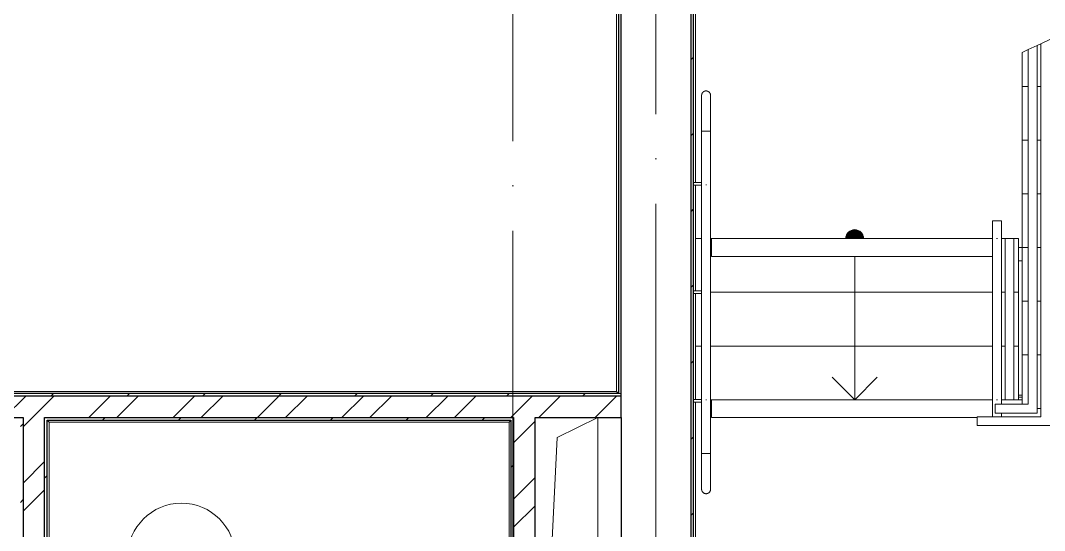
# Model space of a CAD drawing. Header units: millimetres. Extents: x -421858 to 614926, y -468665 to 141641.
# Drawn here: x -25408 to -19687, y -9467 to -6618 of the extents above; entities that cross this region are included whole.
import ezdxf

# ---------------------------------------------------------------- set-up
doc = ezdxf.new("R2010")
doc.units = ezdxf.units.MM
doc.linetypes.add('ADSK_Линия сетки', pattern=[25, 20, -2.5, 0, -2.5])
for name, color, linetype, lineweight in [('Лестницы', 252, 'Continuous', 9), ('Марки помещений', 252, 'Continuous', 20), ('Ограждение', 252, 'Continuous', 9), ('Оси', 252, 'Continuous', 9), ('Перекрытие', 252, 'Continuous', 18), ('Стены внутренние', 7, 'Continuous', 18), ('Стены наружные', 7, 'Continuous', 18), ('Стены штриховка', 252, 'Continuous', 9), ('Стрелки вверх', 252, 'Continuous', 18)]:
    doc.layers.add(name, color=color, linetype=linetype, lineweight=lineweight)

# ---------------------------------------------------------------- blocks, each defined once
blk = doc.blocks.new('1 этаж')
at = {"layer": 'Стрелки вверх', "true_color": 0x636466}
h = blk.add_hatch(color=251, dxfattribs=at)
edge = h.paths.add_edge_path()
edge.add_arc((-20747.8, -7836.7), 50, 90, 179.8309)
edge.add_line((-20797.8, -7836.6), (-20747.8, -7836.7))
edge.add_line((-20747.8, -7836.7), (-20747.8, -7786.7))
blk.add_hatch(color=251, dxfattribs=at).paths.add_polyline_path([(-20699.3, -7836.7), (-20702.3, -7816), (-20720.8, -7794.7), (-20747.8, -7786.7), (-20774.8, -7794.7), (-20793.3, -7816), (-20796.3, -7836.7)])
h = blk.add_hatch(color=251, dxfattribs=at)
edge = h.paths.add_edge_path()
edge.add_arc((-20747.8, -7836.7), 50, 0.1691, 90)
edge.add_line((-20747.8, -7786.7), (-20747.8, -7836.7))
edge.add_line((-20747.8, -7836.7), (-20697.8, -7836.6))
at = {"color": 251, "lineweight": 18, "true_color": 0x636466}
for p, q in [((-22409, -8948.2), (-22182.8, -8836.7)), ((-22182.8, -8836.7), (-22182.8, -11346.7)), ((-22532.8, -11346.7), (-22409, -8948.2))]:
    blk.add_line(p, q, dxfattribs=at)
at = {"layer": 'Лестницы', "color": 251, "true_color": 0x636466}
for p, q in [((-19707.8, -6748.1), (-19727.8, -6757.4)), ((-19777.8, -6780.8), (-19812.8, -6797.1)), ((-19812.8, -6986.7), (-19812.8, -6797.1)), ((-19812.8, -7286.7), (-19812.8, -6986.7)), ((-19812.8, -6986.7), (-19777.8, -6986.7)), ((-19812.8, -6986.7), (-19777.8, -6986.7)), ((-19727.8, -6986.7), (-19707.8, -6986.7)), ((-19727.8, -6986.7), (-19707.8, -6986.7)), ((-19812.8, -7586.7), (-19812.8, -7286.7)), ((-19812.8, -7286.7), (-19777.8, -7286.7)), ((-19812.8, -7286.7), (-19777.8, -7286.7)), ((-19727.8, -7286.7), (-19707.8, -7286.7)), ((-19727.8, -7286.7), (-19707.8, -7286.7)), ((-19812.8, -7886.7), (-19812.8, -7586.7)), ((-19812.8, -7586.7), (-19777.8, -7586.7)), ((-19812.8, -7586.7), (-19777.8, -7586.7)), ((-19727.8, -7586.7), (-19707.8, -7586.7)), ((-19727.8, -7586.7), (-19707.8, -7586.7)), ((-21602.8, -7836.7), (-21637.8, -7836.7)), ((-21602.8, -7836.7), (-21637.8, -7836.7)), ((-21547.8, -7836.7), (-21552.8, -7836.7)), ((-21547.8, -7836.7), (-21552.8, -7836.7)), ((-19907.8, -7836.7), (-19927.8, -7836.7)), ((-19907.8, -7836.7), (-19927.8, -7836.7)), ((-19832.8, -7836.7), (-19857.8, -7836.7)), ((-19832.8, -7836.7), (-19857.8, -7836.7)), ((-19832.8, -7836.7), (-19832.8, -8136.7)), ((-19812.8, -8186.7), (-19812.8, -7886.7)), ((-19812.8, -7886.7), (-19777.8, -7886.7)), ((-19812.8, -7886.7), (-19777.8, -7886.7)), ((-19727.8, -7886.7), (-19707.8, -7886.7)), ((-19727.8, -7886.7), (-19707.8, -7886.7)), ((-19977.8, -8136.7), (-21552.8, -8136.7)), ((-19977.8, -8136.7), (-21552.8, -8136.7)), ((-19907.8, -8136.7), (-19927.8, -8136.7)), ((-19907.8, -8136.7), (-19927.8, -8136.7)), ((-19832.8, -8136.7), (-19857.8, -8136.7)), ((-19832.8, -8136.7), (-19857.8, -8136.7)), ((-19832.8, -8136.7), (-19832.8, -8436.7)), ((-19812.8, -8486.7), (-19812.8, -8186.7)), ((-19812.8, -8186.7), (-19777.8, -8186.7)), ((-19812.8, -8186.7), (-19777.8, -8186.7)), ((-19727.8, -8186.7), (-19707.8, -8186.7)), ((-19727.8, -8186.7), (-19707.8, -8186.7)), ((-21602.8, -8436.7), (-21637.8, -8436.7)), ((-21602.8, -8436.7), (-21637.8, -8436.7)), ((-19977.8, -8436.7), (-21552.8, -8436.7)), ((-19977.8, -8436.7), (-21552.8, -8436.7)), ((-19907.8, -8436.7), (-19927.8, -8436.7)), ((-19907.8, -8436.7), (-19927.8, -8436.7)), ((-19832.8, -8436.7), (-19857.8, -8436.7)), ((-19832.8, -8436.7), (-19857.8, -8436.7)), ((-19832.8, -8436.7), (-19832.8, -8736.7)), ((-19812.8, -8761.7), (-19812.8, -8486.7)), ((-19812.8, -8486.7), (-19777.8, -8486.7)), ((-19812.8, -8486.7), (-19777.8, -8486.7)), ((-19727.8, -8486.7), (-19707.8, -8486.7)), ((-19727.8, -8486.7), (-19707.8, -8486.7)), ((-21547.8, -8736.7), (-21552.8, -8736.7)), ((-21547.8, -8736.7), (-21552.8, -8736.7)), ((-19907.8, -8736.7), (-19927.8, -8736.7)), ((-19907.8, -8736.7), (-19927.8, -8736.7)), ((-19832.8, -8736.7), (-19857.8, -8736.7)), ((-19832.8, -8736.7), (-19857.8, -8736.7)), ((-19812.8, -8736.7), (-19832.8, -8736.7)), ((-19727.8, -8786.7), (-19707.8, -8786.7)), ((-19727.8, -8786.7), (-19707.8, -8786.7))]:
    blk.add_line(p, q, dxfattribs=at)
at = {"layer": 'Марки помещений', "color": 251, "true_color": 0x636466}
blk.add_circle((-24508.5, -9614.7), 300, dxfattribs=at)
at = {"layer": 'Ограждение', "color": 251, "true_color": 0x636466}
for p, q in [((-21637.8, -3566.7), (-21637.8, -7523.4)), ((-22077.8, -8691.7), (-22077.8, -5541.7)), ((-19657.8, -6724.8), (-19707.8, -6748.1)), ((-19707.8, -8786.7), (-19707.8, -6748.1)), ((-19727.8, -6757.4), (-19777.8, -6780.8)), ((-19727.8, -6757.4), (-19777.8, -6780.8)), ((-19777.8, -8761.7), (-19777.8, -6780.8)), ((-19727.8, -8811.7), (-19727.8, -6757.4)), ((-21602.8, -7236.7), (-21602.8, -7537.3)), ((-21552.8, -7236.7), (-21602.8, -7236.7)), ((-21602.8, -7236.7), (-21602.8, -7536.7)), ((-21575.5, -7236.7), (-21580.1, -7236.7)), ((-21580.1, -7236.7), (-21577.8, -7236.7)), ((-21577.8, -7236.7), (-21575.5, -7236.7)), ((-21552.8, -7537.3), (-21552.8, -7236.7)), ((-21552.8, -7236.7), (-21552.8, -7536.7)), ((-21602.8, -7523.2), (-21647.8, -7523.2)), ((-21647.8, -7538.2), (-21602.8, -7538.2)), ((-21637.8, -7537.9), (-21637.8, -8129.5)), ((-21602.8, -7536.7), (-21602.8, -8736.7)), ((-21602.8, -7543.5), (-21602.8, -8743.5)), ((-21552.8, -7536.7), (-21552.8, -8736.7)), ((-21552.8, -8743.5), (-21552.8, -7543.5)), ((-19977.8, -7736.7), (-19977.8, -7837.3)), ((-19927.8, -7736.7), (-19977.8, -7736.7)), ((-19977.8, -7736.7), (-19977.8, -7836.7)), ((-19950.5, -7736.7), (-19955.1, -7736.7)), ((-19927.8, -7837.3), (-19927.8, -7736.7)), ((-19927.8, -7736.7), (-19927.8, -7836.7)), ((-19977.8, -7836.7), (-19977.8, -8736.7)), ((-19927.8, -7836.7), (-19927.8, -8736.7)), ((-19907.8, -7836.7), (-19857.8, -7836.7)), ((-19907.8, -7836.7), (-19907.8, -8736.7)), ((-19857.8, -7836.7), (-19857.8, -8736.7)), ((-19977.8, -7843.5), (-19977.8, -8743.5)), ((-19927.8, -8743.5), (-19927.8, -7843.5)), ((-21602.8, -8129.2), (-21647.8, -8129.2)), ((-21647.8, -8144.2), (-21602.8, -8144.2)), ((-21637.8, -8144), (-21637.8, -8735.5)), ((-27527.8, -8691.7), (-22077.8, -8691.7)), ((-22067.8, -8701.7), (-22077.8, -8691.7)), ((-21602.8, -8735.3), (-21647.8, -8735.3)), ((-21647.8, -8750.3), (-21602.8, -8750.3)), ((-21637.8, -8750), (-21637.8, -10711.7)), ((-21602.8, -8736.7), (-21602.8, -9036.7)), ((-21602.8, -8743.5), (-21602.8, -9036.7)), ((-21552.8, -8736.7), (-21552.8, -9036.7)), ((-21552.8, -9036.7), (-21552.8, -8743.5)), ((-19977.8, -8736.7), (-19977.8, -8831.7)), ((-19977.8, -8743.5), (-19977.8, -8831.7)), ((-19927.8, -8736.7), (-19927.8, -8761.7)), ((-19927.8, -8761.7), (-19927.8, -8743.5)), ((-19857.8, -8736.7), (-19907.8, -8736.7)), ((-19812.8, -8711.7), (-19832.8, -8711.7)), ((-19832.8, -8721.7), (-19812.8, -8721.7)), ((-19962.8, -8761.7), (-19777.8, -8761.7)), ((-19962.8, -8811.7), (-19962.8, -8761.7)), ((-19707.8, -8831.7), (-19707.8, -8786.7)), ((-25257.8, -8851.7), (-25247.8, -8861.7)), ((-25247.8, -8861.7), (-22677.8, -8861.7)), ((-25247.8, -11321.7), (-25247.8, -8861.7)), ((-22677.8, -8861.7), (-22667.8, -8851.7)), ((-22677.8, -8861.7), (-22677.8, -11321.7)), ((-20062.8, -8831.7), (-20062.8, -8881.7)), ((-20062.8, -8831.7), (-19707.8, -8831.7)), ((-19962.8, -8811.7), (-19727.8, -8811.7)), ((-19927.8, -8831.7), (-19927.8, -8811.7)), ((-19927.8, -8811.7), (-19927.8, -8831.7)), ((-20062.8, -8881.7), (-19657.8, -8881.7)), ((-21552.8, -9036.7), (-21602.8, -9036.7)), ((-21580.1, -9036.7), (-21575.5, -9036.7)), ((-21577.8, -9036.7), (-21580.1, -9036.7)), ((-21575.5, -9036.7), (-21577.8, -9036.7))]:
    blk.add_line(p, q, dxfattribs=at)
at = {"layer": 'Ограждение', "color": 251, "true_color": 0x636466, "flags": 128}
for points in [[(-21602.8, -7036.7), (-21602.8, -7035.7), (-21602.7, -7034.7), (-21602.6, -7033.7), (-21602.5, -7032.7), (-21602.3, -7031.8), (-21602.1, -7030.8), (-21601.8, -7029.8), (-21601.5, -7028.9), (-21601.2, -7027.9), (-21600.8, -7027), (-21600.4, -7026.1), (-21600, -7025.2), (-21599.5, -7024.3), (-21599, -7023.5), (-21598.4, -7022.6), (-21597.9, -7021.8), (-21597.2, -7021), (-21596.6, -7020.2), (-21595.9, -7019.5), (-21595.2, -7018.8), (-21594.5, -7018.1), (-21593.7, -7017.5), (-21592.9, -7016.8), (-21592.1, -7016.3), (-21591.3, -7015.7), (-21590.5, -7015.2), (-21589.6, -7014.7), (-21588.7, -7014.2), (-21587.8, -7013.8), (-21586.9, -7013.4), (-21585.9, -7013.1), (-21585, -7012.8), (-21584, -7012.5), (-21583, -7012.3), (-21582.1, -7012.1), (-21581.1, -7011.9), (-21580.1, -7011.8), (-21579.1, -7011.8), (-21578.1, -7011.7), (-21577.8, -7011.7)], [(-21577.8, -7011.7), (-21576.8, -7011.8), (-21575.8, -7011.8), (-21574.8, -7011.9), (-21573.8, -7012.1), (-21572.8, -7012.2), (-21571.9, -7012.4), (-21570.9, -7012.7), (-21569.9, -7013), (-21569, -7013.3), (-21568.1, -7013.7), (-21567.2, -7014.1), (-21566.3, -7014.6), (-21565.4, -7015), (-21564.5, -7015.5), (-21563.7, -7016.1), (-21562.9, -7016.7), (-21562.1, -7017.3), (-21561.3, -7017.9), (-21560.6, -7018.6), (-21559.9, -7019.3), (-21559.2, -7020), (-21558.5, -7020.8), (-21557.9, -7021.6), (-21557.3, -7022.4), (-21556.8, -7023.2), (-21556.2, -7024.1), (-21555.8, -7024.9), (-21555.3, -7025.8), (-21554.9, -7026.7), (-21554.5, -7027.7), (-21554.2, -7028.6), (-21553.9, -7029.6), (-21553.6, -7030.5), (-21553.4, -7031.5), (-21553.2, -7032.5), (-21553, -7033.5), (-21552.9, -7034.5), (-21552.8, -7035.5), (-21552.8, -7036.5), (-21552.8, -7036.7)], [(-21602.8, -7236.7), (-21602.8, -7228.7), (-21602.8, -7220.7), (-21602.8, -7212.8), (-21602.8, -7204.9), (-21602.8, -7197), (-21602.8, -7189.2), (-21602.8, -7181.5), (-21602.8, -7173.8), (-21602.8, -7166.3), (-21602.8, -7158.8), (-21602.8, -7151.5), (-21602.8, -7144.4), (-21602.8, -7137.4), (-21602.8, -7130.5), (-21602.8, -7123.8), (-21602.8, -7117.3), (-21602.8, -7111), (-21602.8, -7104.9), (-21602.8, -7098.9), (-21602.8, -7093.3), (-21602.8, -7087.8), (-21602.8, -7082.6), (-21602.8, -7077.6), (-21602.8, -7072.9), (-21602.8, -7068.4), (-21602.8, -7064.3), (-21602.8, -7060.3), (-21602.8, -7056.7), (-21602.8, -7053.4), (-21602.8, -7050.3), (-21602.8, -7047.6), (-21602.8, -7045.1), (-21602.8, -7043), (-21602.8, -7041.2), (-21602.8, -7039.6), (-21602.8, -7038.4), (-21602.8, -7037.6), (-21602.8, -7037), (-21602.8, -7036.7), (-21602.8, -7036.7)], [(-21602.8, -7036.7), (-21602.8, -7036.9), (-21602.8, -7037.4), (-21602.8, -7038.2), (-21602.8, -7039.3), (-21602.8, -7040.7), (-21602.8, -7042.5), (-21602.8, -7044.5), (-21602.8, -7046.9), (-21602.8, -7049.6), (-21602.8, -7052.5), (-21602.8, -7055.8), (-21602.8, -7059.3), (-21602.8, -7063.2), (-21602.8, -7067.3), (-21602.8, -7071.7), (-21602.8, -7076.3), (-21602.8, -7081.2), (-21602.8, -7086.4), (-21602.8, -7091.8), (-21602.8, -7097.4), (-21602.8, -7103.2), (-21602.8, -7109.3), (-21602.8, -7115.6), (-21602.8, -7122), (-21602.8, -7128.7), (-21602.8, -7135.5), (-21602.8, -7142.5), (-21602.8, -7149.6), (-21602.8, -7156.9), (-21602.8, -7164.3), (-21602.8, -7171.8), (-21602.8, -7179.4), (-21602.8, -7187.1), (-21602.8, -7194.9), (-21602.8, -7202.7), (-21602.8, -7210.6), (-21602.8, -7218.6), (-21602.8, -7226.6), (-21602.8, -7234.6), (-21602.8, -7236.7)], [(-21552.8, -7236.7), (-21552.8, -7228.7), (-21552.8, -7220.7), (-21552.8, -7212.8), (-21552.8, -7204.9), (-21552.8, -7197), (-21552.8, -7189.2), (-21552.8, -7181.5), (-21552.8, -7173.8), (-21552.8, -7166.3), (-21552.8, -7158.8), (-21552.8, -7151.5), (-21552.8, -7144.4), (-21552.8, -7137.4), (-21552.8, -7130.5), (-21552.8, -7123.8), (-21552.8, -7117.3), (-21552.8, -7111), (-21552.8, -7104.9), (-21552.8, -7098.9), (-21552.8, -7093.3), (-21552.8, -7087.8), (-21552.8, -7082.6), (-21552.8, -7077.6), (-21552.8, -7072.9), (-21552.8, -7068.4), (-21552.8, -7064.3), (-21552.8, -7060.3), (-21552.8, -7056.7), (-21552.8, -7053.4), (-21552.8, -7050.3), (-21552.8, -7047.6), (-21552.8, -7045.1), (-21552.8, -7043), (-21552.8, -7041.2), (-21552.8, -7039.6), (-21552.8, -7038.4), (-21552.8, -7037.6), (-21552.8, -7037), (-21552.8, -7036.7), (-21552.8, -7036.7)], [(-21552.8, -7036.7), (-21552.8, -7036.9), (-21552.8, -7037.4), (-21552.8, -7038.2), (-21552.8, -7039.3), (-21552.8, -7040.7), (-21552.8, -7042.5), (-21552.8, -7044.5), (-21552.8, -7046.9), (-21552.8, -7049.6), (-21552.8, -7052.5), (-21552.8, -7055.8), (-21552.8, -7059.3), (-21552.8, -7063.2), (-21552.8, -7067.3), (-21552.8, -7071.7), (-21552.8, -7076.3), (-21552.8, -7081.2), (-21552.8, -7086.4), (-21552.8, -7091.8), (-21552.8, -7097.4), (-21552.8, -7103.2), (-21552.8, -7109.3), (-21552.8, -7115.6), (-21552.8, -7122), (-21552.8, -7128.7), (-21552.8, -7135.5), (-21552.8, -7142.5), (-21552.8, -7149.6), (-21552.8, -7156.9), (-21552.8, -7164.3), (-21552.8, -7171.8), (-21552.8, -7179.4), (-21552.8, -7187.1), (-21552.8, -7194.9), (-21552.8, -7202.7), (-21552.8, -7210.6), (-21552.8, -7218.6), (-21552.8, -7226.6), (-21552.8, -7234.6), (-21552.8, -7236.7)], [(-21602.8, -9036.7), (-21602.8, -9044.7), (-21602.8, -9052.7), (-21602.8, -9060.7), (-21602.8, -9068.6), (-21602.8, -9076.5), (-21602.8, -9084.3), (-21602.8, -9092), (-21602.8, -9099.6), (-21602.8, -9107.2), (-21602.8, -9114.6), (-21602.8, -9121.9), (-21602.8, -9129.1), (-21602.8, -9136.1), (-21602.8, -9143), (-21602.8, -9149.7), (-21602.8, -9156.2), (-21602.8, -9162.5), (-21602.8, -9168.6), (-21602.8, -9174.5), (-21602.8, -9180.2), (-21602.8, -9185.7), (-21602.8, -9190.9), (-21602.8, -9195.9), (-21602.8, -9200.6), (-21602.8, -9205), (-21602.8, -9209.2), (-21602.8, -9213.1), (-21602.8, -9216.8), (-21602.8, -9220.1), (-21602.8, -9223.1), (-21602.8, -9225.9), (-21602.8, -9228.3), (-21602.8, -9230.5), (-21602.8, -9232.3), (-21602.8, -9233.8), (-21602.8, -9235), (-21602.8, -9235.9), (-21602.8, -9236.5), (-21602.8, -9236.7), (-21602.8, -9236.7)], [(-21602.8, -9236.7), (-21602.8, -9236.6), (-21602.8, -9236.1), (-21602.8, -9235.3), (-21602.8, -9234.2), (-21602.8, -9232.7), (-21602.8, -9231), (-21602.8, -9228.9), (-21602.8, -9226.6), (-21602.8, -9223.9), (-21602.8, -9220.9), (-21602.8, -9217.7), (-21602.8, -9214.1), (-21602.8, -9210.3), (-21602.8, -9206.2), (-21602.8, -9201.8), (-21602.8, -9197.2), (-21602.8, -9192.2), (-21602.8, -9187.1), (-21602.8, -9181.7), (-21602.8, -9176.1), (-21602.8, -9170.2), (-21602.8, -9164.2), (-21602.8, -9157.9), (-21602.8, -9151.4), (-21602.8, -9144.8), (-21602.8, -9138), (-21602.8, -9131), (-21602.8, -9123.9), (-21602.8, -9116.6), (-21602.8, -9109.2), (-21602.8, -9101.7), (-21602.8, -9094.1), (-21602.8, -9086.4), (-21602.8, -9078.6), (-21602.8, -9070.7), (-21602.8, -9062.8), (-21602.8, -9054.9), (-21602.8, -9046.9), (-21602.8, -9038.9), (-21602.8, -9036.7)], [(-21552.8, -9036.7), (-21552.8, -9044.7), (-21552.8, -9052.7), (-21552.8, -9060.7), (-21552.8, -9068.6), (-21552.8, -9076.5), (-21552.8, -9084.3), (-21552.8, -9092), (-21552.8, -9099.6), (-21552.8, -9107.2), (-21552.8, -9114.6), (-21552.8, -9121.9), (-21552.8, -9129.1), (-21552.8, -9136.1), (-21552.8, -9143), (-21552.8, -9149.7), (-21552.8, -9156.2), (-21552.8, -9162.5), (-21552.8, -9168.6), (-21552.8, -9174.5), (-21552.8, -9180.2), (-21552.8, -9185.7), (-21552.8, -9190.9), (-21552.8, -9195.9), (-21552.8, -9200.6), (-21552.8, -9205), (-21552.8, -9209.2), (-21552.8, -9213.1), (-21552.8, -9216.8), (-21552.8, -9220.1), (-21552.8, -9223.1), (-21552.8, -9225.9), (-21552.8, -9228.3), (-21552.8, -9230.5), (-21552.8, -9232.3), (-21552.8, -9233.8), (-21552.8, -9235), (-21552.8, -9235.9), (-21552.8, -9236.5), (-21552.8, -9236.7), (-21552.8, -9236.7)], [(-21552.8, -9236.7), (-21552.8, -9236.6), (-21552.8, -9236.1), (-21552.8, -9235.3), (-21552.8, -9234.2), (-21552.8, -9232.7), (-21552.8, -9231), (-21552.8, -9228.9), (-21552.8, -9226.6), (-21552.8, -9223.9), (-21552.8, -9220.9), (-21552.8, -9217.7), (-21552.8, -9214.1), (-21552.8, -9210.3), (-21552.8, -9206.2), (-21552.8, -9201.8), (-21552.8, -9197.2), (-21552.8, -9192.2), (-21552.8, -9187.1), (-21552.8, -9181.7), (-21552.8, -9176.1), (-21552.8, -9170.2), (-21552.8, -9164.2), (-21552.8, -9157.9), (-21552.8, -9151.4), (-21552.8, -9144.8), (-21552.8, -9138), (-21552.8, -9131), (-21552.8, -9123.9), (-21552.8, -9116.6), (-21552.8, -9109.2), (-21552.8, -9101.7), (-21552.8, -9094.1), (-21552.8, -9086.4), (-21552.8, -9078.6), (-21552.8, -9070.7), (-21552.8, -9062.8), (-21552.8, -9054.9), (-21552.8, -9046.9), (-21552.8, -9038.9), (-21552.8, -9036.7)], [(-21577.8, -9261.7), (-21578.8, -9261.7), (-21579.8, -9261.7), (-21580.8, -9261.6), (-21581.8, -9261.4), (-21582.8, -9261.2), (-21583.7, -9261), (-21584.7, -9260.8), (-21585.7, -9260.5), (-21586.6, -9260.1), (-21587.5, -9259.8), (-21588.5, -9259.3), (-21589.3, -9258.9), (-21590.2, -9258.4), (-21591.1, -9257.9), (-21591.9, -9257.4), (-21592.7, -9256.8), (-21593.5, -9256.2), (-21594.3, -9255.5), (-21595, -9254.9), (-21595.7, -9254.1), (-21596.4, -9253.4), (-21597.1, -9252.7), (-21597.7, -9251.9), (-21598.3, -9251.1), (-21598.8, -9250.2), (-21599.4, -9249.4), (-21599.9, -9248.5), (-21600.3, -9247.6), (-21600.7, -9246.7), (-21601.1, -9245.8), (-21601.4, -9244.9), (-21601.8, -9243.9), (-21602, -9242.9), (-21602.2, -9242), (-21602.4, -9241), (-21602.6, -9240), (-21602.7, -9239), (-21602.8, -9238), (-21602.8, -9237), (-21602.8, -9236.7)], [(-21552.8, -9236.7), (-21552.8, -9237.7), (-21552.9, -9238.7), (-21553, -9239.7), (-21553.1, -9240.7), (-21553.3, -9241.7), (-21553.5, -9242.7), (-21553.8, -9243.6), (-21554.1, -9244.6), (-21554.4, -9245.5), (-21554.8, -9246.5), (-21555.2, -9247.4), (-21555.6, -9248.3), (-21556.1, -9249.2), (-21556.6, -9250), (-21557.2, -9250.8), (-21557.7, -9251.7), (-21558.4, -9252.5), (-21559, -9253.2), (-21559.7, -9254), (-21560.4, -9254.7), (-21561.1, -9255.3), (-21561.9, -9256), (-21562.7, -9256.6), (-21563.5, -9257.2), (-21564.3, -9257.8), (-21565.1, -9258.3), (-21566, -9258.8), (-21566.9, -9259.2), (-21567.8, -9259.7), (-21568.7, -9260), (-21569.7, -9260.4), (-21570.6, -9260.7), (-21571.6, -9260.9), (-21572.6, -9261.2), (-21573.6, -9261.4), (-21574.5, -9261.5), (-21575.5, -9261.6), (-21576.5, -9261.7), (-21577.5, -9261.7), (-21577.8, -9261.7)]]:
    blk.add_lwpolyline(points, dxfattribs=at)
at = {"layer": 'Ограждение', "color": 251, "true_color": 0x636466}
for points in [[(-21575.8, -7536.8), (-21576.5, -7536.7), (-21577.8, -7536.7), (-21579.1, -7536.7), (-21579.8, -7536.8)], [(-19950.8, -7836.8), (-19951.5, -7836.7), (-19952.8, -7836.7), (-19954.1, -7836.7), (-19954.8, -7836.8)], [(-21579.8, -8736.8), (-21579.1, -8736.7), (-21577.8, -8736.7), (-21576.5, -8736.7), (-21575.8, -8736.8)], [(-19954.8, -8736.8), (-19954.1, -8736.7), (-19952.8, -8736.7), (-19951.5, -8736.7), (-19950.8, -8736.8)]]:
    blk.add_open_spline(points, degree=3, dxfattribs=at)
at = {"layer": 'Оси', "color": 251, "linetype": 'ADSK_Линия сетки', "ltscale": 100, "true_color": 0x636466}
for p, q in [((-22657.8, 32208.9), (-22657.8, -32497.9)), ((-21857.8, -2641.7), (-21857.8, -33767.9))]:
    blk.add_line(p, q, dxfattribs=at)
at = {"layer": 'Перекрытие', "color": 251, "ltscale": 100, "true_color": 0x636466}
for p, q in [((-19977.8, -7836.7), (-21547.8, -7836.7)), ((-21547.8, -7836.7), (-21547.8, -7936.7)), ((-19832.8, -7886.7), (-19812.8, -7886.7)), ((-21547.8, -7936.7), (-19977.8, -7936.7)), ((-19832.8, -7961.3), (-19812.8, -7961.3)), ((-19977.8, -8736.7), (-21547.8, -8736.7)), ((-21547.8, -8736.7), (-21547.8, -8836.7)), ((-21547.8, -8836.7), (-20062.8, -8836.7))]:
    blk.add_line(p, q, dxfattribs=at)
at = {"layer": 'Стены внутренние', "color": 251, "lineweight": 30, "true_color": 0x636466}
blk.add_line((-22052.8, -8836.7), (-22052.8, -11346.7), dxfattribs=at)
at = {"layer": 'Стены наружные', "color": 251, "lineweight": 30, "true_color": 0x636466}
for p, q in [((-21662.8, -3541.7), (-21662.8, -10856.7)), ((-21647.8, -10721.7), (-21647.8, -3556.7)), ((-22052.8, -8836.7), (-22052.8, -5441.7)), ((-22067.8, -5521.7), (-22067.8, -8701.7)), ((-22067.8, -8701.7), (-27517.8, -8701.7)), ((-22052.8, -8716.7), (-27502.8, -8716.7)), ((-27382.8, -8836.7), (-25392.8, -8836.7)), ((-25392.8, -8836.7), (-25392.8, -11346.7)), ((-25272.8, -8836.7), (-22652.8, -8836.7)), ((-25272.8, -11346.7), (-25272.8, -8836.7)), ((-25257.8, -8851.7), (-22667.8, -8851.7)), ((-25257.8, -11331.7), (-25257.8, -8851.7)), ((-22667.8, -8851.7), (-22667.8, -11331.7)), ((-22652.8, -8836.7), (-22652.8, -11346.7)), ((-22532.8, -8836.7), (-22052.8, -8836.7)), ((-22532.8, -11346.7), (-22532.8, -8836.7))]:
    blk.add_line(p, q, dxfattribs=at)
at = {"layer": 'Стены наружные', "color": 251, "linetype": 'Continuous', "lineweight": 9, "true_color": 0x636466}
for p, q in [((-21662.8, -6837.8), (-21647.8, -6822.8)), ((-21662.8, -7262.1), (-21647.8, -7247.1)), ((-21662.8, -7686.3), (-21647.8, -7671.3)), ((-21662.8, -8110.6), (-21647.8, -8095.6)), ((-21662.8, -8534.9), (-21647.8, -8519.9)), ((-25498.3, -8836.7), (-25378.3, -8716.7)), ((-25341.1, -8836.7), (-25221.1, -8716.7)), ((-25238.8, -8716.7), (-25223.8, -8701.7)), ((-25026.8, -8836.7), (-24906.8, -8716.7)), ((-24869.6, -8836.7), (-24749.6, -8716.7)), ((-24814.5, -8716.7), (-24799.5, -8701.7)), ((-24555.3, -8836.7), (-24435.3, -8716.7)), ((-24398.2, -8836.7), (-24278.2, -8716.7)), ((-24390.3, -8716.7), (-24375.3, -8701.7)), ((-24083.9, -8836.7), (-23963.9, -8716.7)), ((-23966, -8716.7), (-23951, -8701.7)), ((-23926.7, -8836.7), (-23806.7, -8716.7)), ((-23612.4, -8836.7), (-23492.4, -8716.7)), ((-23541.7, -8716.7), (-23526.7, -8701.7)), ((-23455.3, -8836.7), (-23335.3, -8716.7)), ((-23140.9, -8836.7), (-23020.9, -8716.7)), ((-23117.5, -8716.7), (-23102.5, -8701.7)), ((-22983.8, -8836.7), (-22863.8, -8716.7)), ((-22693.2, -8716.7), (-22678.2, -8701.7)), ((-22669.5, -8836.7), (-22549.5, -8716.7)), ((-22512.3, -8836.7), (-22392.3, -8716.7)), ((-22268.9, -8716.7), (-22253.9, -8701.7)), ((-22198, -8836.7), (-22078, -8716.7)), ((-25392.8, -8888.4), (-25341.1, -8836.7)), ((-24949.5, -8851.7), (-24934.5, -8836.7)), ((-24525.3, -8851.7), (-24510.3, -8836.7)), ((-24101, -8851.7), (-24086, -8836.7)), ((-23676.7, -8851.7), (-23661.7, -8836.7)), ((-23252.5, -8851.7), (-23237.5, -8836.7)), ((-22828.2, -8851.7), (-22813.2, -8836.7)), ((-22652.8, -8977.2), (-22532.8, -8857.2)), ((-25407.8, -8885.7), (-25392.8, -8870.7)), ((-21662.8, -8959.1), (-21647.8, -8944.1)), ((-25392.8, -9202.7), (-25272.8, -9082.7)), ((-22667.8, -9115.6), (-22652.8, -9100.6)), ((-25272.8, -9175), (-25257.8, -9160)), ((-22652.8, -9291.5), (-22532.8, -9171.5)), ((-25392.8, -9359.9), (-25272.8, -9239.9)), ((-25407.8, -9310), (-25392.8, -9295)), ((-22652.8, -9448.7), (-22532.8, -9328.7)), ((-21662.8, -9383.4), (-21647.8, -9368.4))]:
    blk.add_line(p, q, dxfattribs=at)
at = {"layer": 'Стены штриховка', "color": 251, "true_color": 0x636466}
blk.add_line((-22067.8, -8701.7), (-22052.8, -8701.7), dxfattribs=at)
at = {"layer": 'Стрелки вверх', "color": 251, "true_color": 0x636466}
for p, q in [((-20797.8, -7836.6), (-20747.8, -7836.7)), ((-20793.3, -7816), (-20796.3, -7836.7)), ((-20796.3, -7836.7), (-20699.3, -7836.7)), ((-20774.8, -7794.7), (-20793.3, -7816)), ((-20747.8, -7786.7), (-20774.8, -7794.7)), ((-20720.8, -7794.7), (-20747.8, -7786.7)), ((-20747.8, -7836.7), (-20747.8, -7786.7)), ((-20747.8, -7786.7), (-20747.8, -7836.7)), ((-20747.8, -7836.7), (-20697.8, -7836.6)), ((-20702.3, -7816), (-20720.8, -7794.7)), ((-20699.3, -7836.7), (-20702.3, -7816)), ((-20747.8, -7936.7), (-20747.8, -8136.7)), ((-20747.8, -8136.7), (-20747.8, -8436.7)), ((-20747.8, -8436.7), (-20747.8, -8736.7)), ((-20747.8, -8736.7), (-20872.8, -8611.7)), ((-20747.8, -8736.7), (-20622.8, -8611.7))]:
    blk.add_line(p, q, dxfattribs=at)
for start, end in [(90, 179.8309), (0.1691, 90)]:
    blk.add_arc((-20747.8, -7836.7), 50, start, end, dxfattribs=at)

msp = doc.modelspace()

# ---------------------------------------------------------------- block references
msp.add_blockref('1 этаж', (0, 0))

doc.saveas('drawing.dxf')
